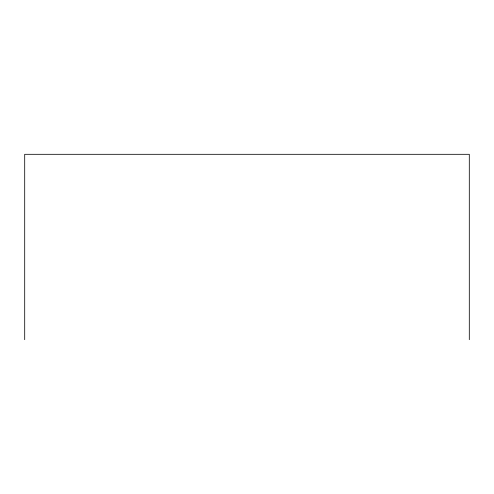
<?xml version="1.0" encoding="UTF-8"?>
<svg xmlns="http://www.w3.org/2000/svg" width="494" height="494" viewBox="0 0 494 494"><rect width="100%" height="100%" fill="white"/><g stroke="black" fill="none" stroke-linecap="round" stroke-linejoin="round"><path stroke-width="0.74" d="M469.3 339.687L469.3 154.313L24.7 154.313L24.7 339.687"/></g></svg>
